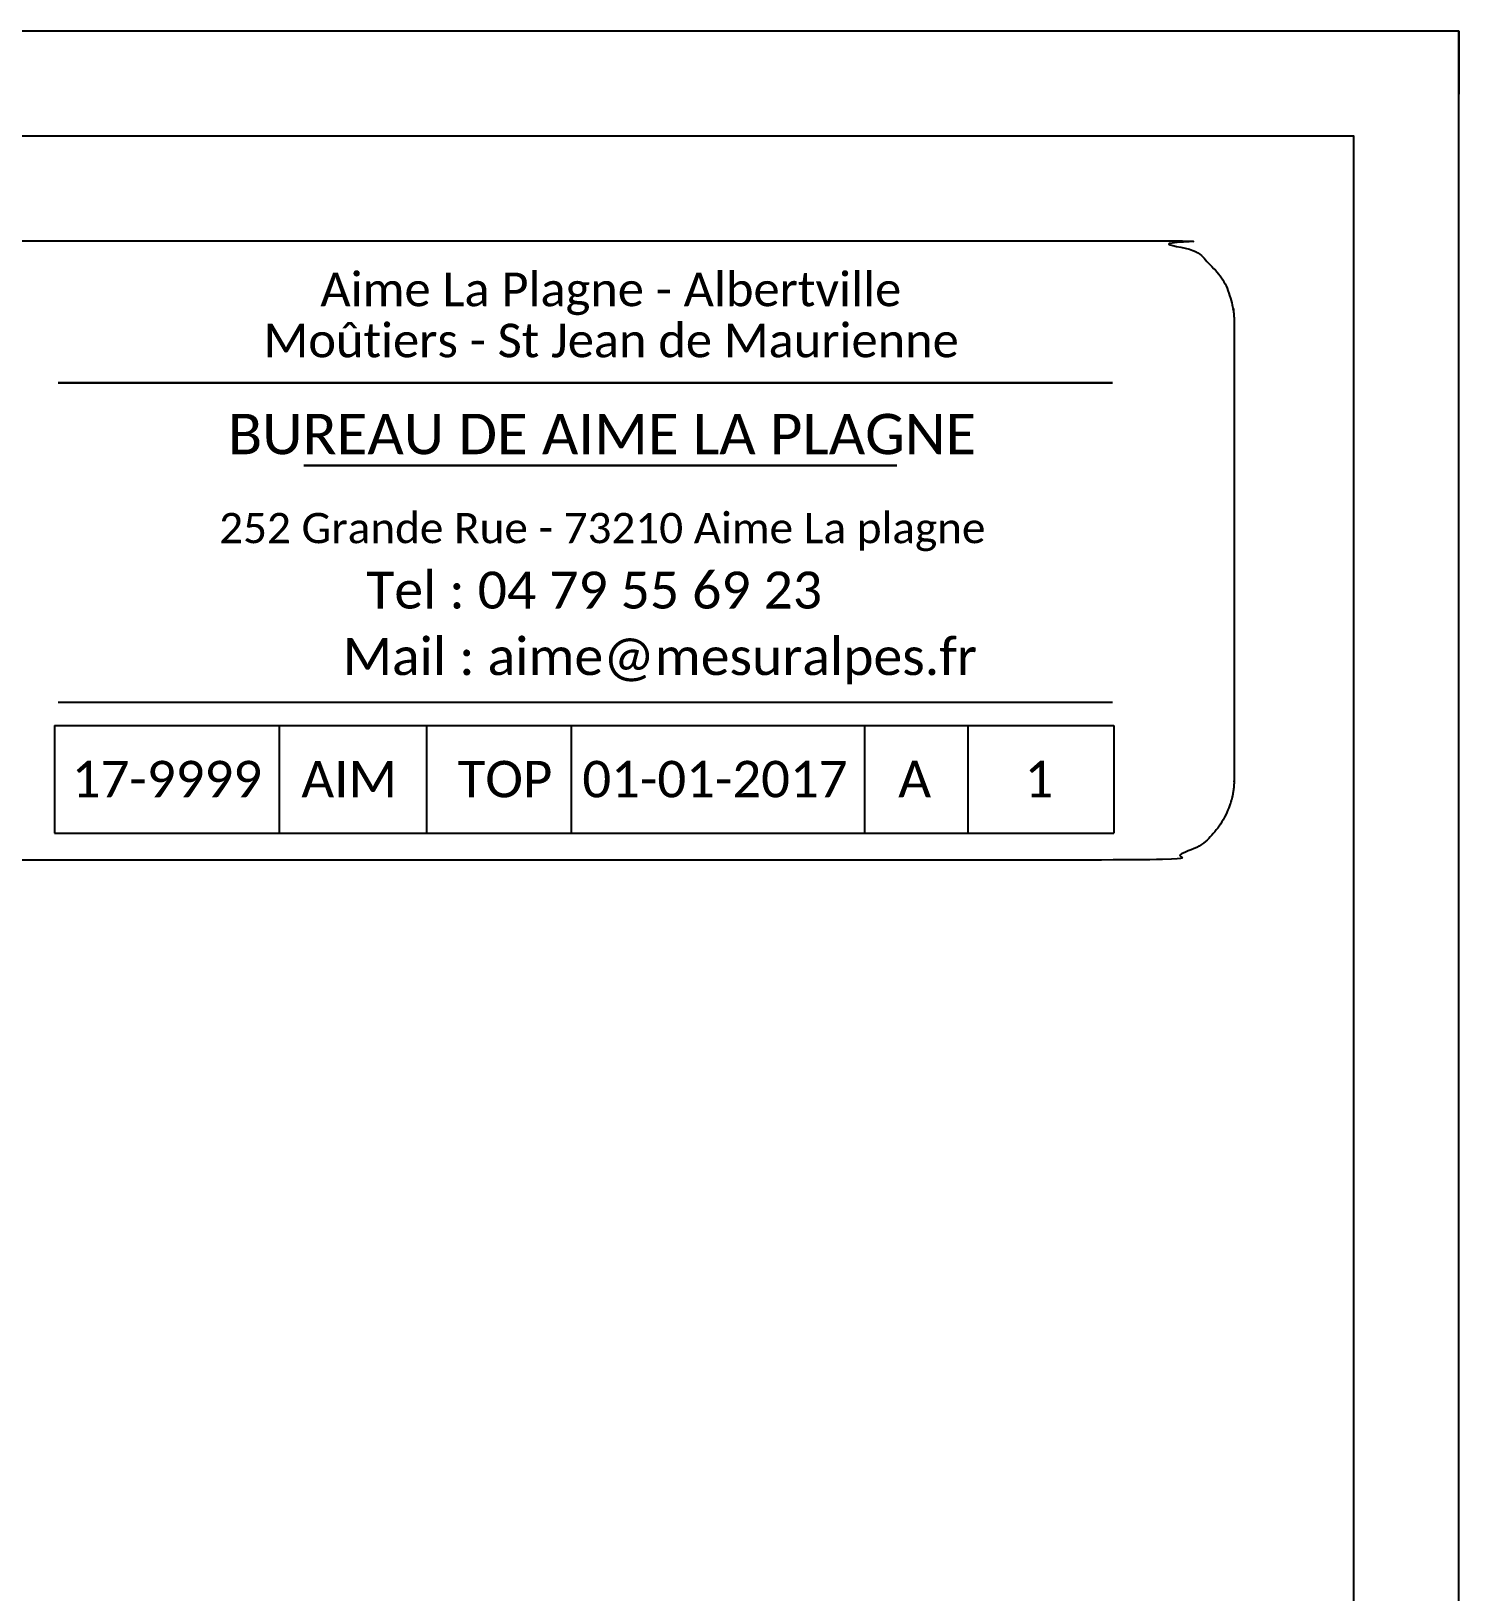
# Paper-space layout 'TOP_A1_00200_01-01-2017_MODELE' of a CAD drawing. Header units: millimetres. Extents: x -52 to 816, y -6 to 294.
# Drawn here: x 748.1 to 816, y 217.1 to 291.3 of the extents above; entities that cross this region are included whole.
import ezdxf
from ezdxf.enums import TextEntityAlignment as Align

# ---------------------------------------------------------------- set-up
doc = ezdxf.new("R2010")
doc.units = ezdxf.units.MM
doc.header["$LTSCALE"] = 2
doc.set_wipeout_variables(frame=1)
for name, color, linetype in [('Cadre', 7, 'Continuous'), ('CARTOUCHE', 7, 'Continuous'), ('LOGO', 7, 'Continuous')]:
    doc.layers.add(name, color=color, linetype=linetype)
doc.styles.add('Legend', font='calibri.ttf')

# ---------------------------------------------------------------- blocks, each defined once
blk = doc.blocks.new('A$C74495F84')
blk.add_wipeout([(0, 25.622), (0.165, 26.737), (0.738, 27.886), (1.671, 28.791), (2.847, 29.332), (3.544, 29.451), (3.544, 29.451), (94.929, 29.462), (96.055, 29.29), (97.217, 28.699), (97.703, 28.266), (98.095, 27.78), (98.616, 26.658), (98.736, 26.036), (98.752, 25.853), (98.759, 3.839), (98.572, 2.657), (98.019, 1.574), (97.585, 1.077), (97.123, 0.696), (95.934, 0.137), (95.414, 0.032), (95.111, 0.005), (3.755, 0.001), (2.713, 0.169), (1.515, 0.784), (0.671, 1.671), (0.147, 2.788), (0.006, 3.621)]).dxf.layer = 'CARTOUCHE'
at = {"layer": 'CARTOUCHE', "color": 32, "lineweight": 30}
blk.add_lwpolyline([(42.8, 22.706), (92.973, 22.706)], dxfattribs=at)
at = {"layer": 'CARTOUCHE', "color": 144, "lineweight": 30, "flags": 128}
blk.add_lwpolyline([(54.492, 18.766), (82.714, 18.766)], dxfattribs=at)
at = {"layer": 'CARTOUCHE', "color": 32}
blk.add_lwpolyline([(42.8, 7.51), (92.973, 7.51)], dxfattribs=at)
at = {"layer": 'CARTOUCHE', "color": 1, "flags": 128}
for points in [[(42.628, 6.401), (42.628, 1.28)], [(42.628, 6.401), (93.035, 6.401)], [(53.309, 6.401), (53.309, 1.28)], [(60.316, 6.401), (60.316, 1.28)], [(67.206, 6.401), (67.206, 1.28)], [(81.161, 6.401), (81.161, 1.28)], [(86.089, 6.401), (86.089, 1.28)], [(93.035, 6.401), (93.035, 1.28)], [(42.628, 1.28), (93.035, 1.28)]]:
    blk.add_lwpolyline(points, dxfattribs=at)
at = {"layer": 'CARTOUCHE'}
blk.add_rational_spline([(0, 25.622), (0, 14.731), (0, 3.84), (0, 0), (3.84, 0), (49.379, 0), (94.919, 0), (98.759, 0), (98.759, 3.84), (98.759, 14.731), (98.759, 25.622), (98.759, 29.462), (94.919, 29.462), (49.379, 29.462), (3.84, 29.462), (0, 29.462), (0, 25.622)], [1, 1, 1, 0.707106781187, 1, 1, 1, 0.707106781187, 1, 1, 1, 0.707106781187, 1, 1, 1, 0.707106781187, 1], degree=2, knots=[0, 0, 0, 1, 1, 2.570796, 2.570796, 3.570796, 3.570796, 5.141593, 5.141593, 6.141593, 6.141593, 7.712389, 7.712389, 8.712389, 8.712389, 10.283185, 10.283185, 10.283185], dxfattribs=at)
at = {"layer": 'CARTOUCHE', "lineweight": 30, "style": 'Legend'}
for s, p in [('Aime La Plagne - Albertville', (82.915, 26.349)), ('Moûtiers - St Jean de Maurienne', (85.654, 23.919))]:
    blk.add_text(s, height=1.6, rotation=0, dxfattribs=at).set_placement(p, align=Align.RIGHT)
at = {"layer": 'CARTOUCHE', "color": 144, "lineweight": 30, "style": 'Legend'}
blk.add_text('BUREAU DE AIME LA PLAGNE', height=1.92, rotation=0, dxfattribs=at).set_placement((68.679, 19.309), align=Align.CENTER)
at = {"layer": 'CARTOUCHE', "color": 0, "lineweight": 15, "style": 'Legend'}
blk.add_text('252 Grande Rue - 73210 Aime La plagne', height=1.44, rotation=0, dxfattribs=at).set_placement((68.69, 15.075), align=Align.CENTER)
for s, p in [('Tel : 04 79 55 69 23', (79.147, 11.964)), ('Mail : aime@mesuralpes.fr', (86.52, 8.801))]:
    blk.add_text(s, height=1.76, rotation=0, dxfattribs=at).set_placement(p, align=Align.RIGHT)
at = {"layer": 'CARTOUCHE', "color": 1, "style": 'Legend'}
for s, height, p in [('17-9999', 1.7351, (43.443, 2.984)), ('AIM', 1.7351, (54.366, 2.984)), ('TOP', 1.7351, (61.806, 2.984)), ('01-01-2017', 1.7351, (67.741, 2.984)), ('A', 1.735, (82.773, 2.986)), ('1', 1.735, (88.787, 2.984))]:
    blk.add_text(s, height=height, rotation=360, dxfattribs=at).set_placement(p)

psp = doc.layouts.new('TOP_A1_00200_01-01-2017_MODELE')

# ---------------------------------------------------------------- linework, layer by layer
at = {"layer": 'Cadre'}
psp.add_line((816, 291.303), (816, 288.303), dxfattribs=at)
at = {"layer": 'Cadre', "flags": 128}
psp.add_lwpolyline([(396, -5.697), (816, -5.697), (816, 291.303), (396, 291.303)], close=True, dxfattribs=at)

# ---------------------------------------------------------------- next in the draw order: block references
at = {"layer": 'CARTOUCHE'}
psp.add_blockref('A$C74495F84', (706.549, 251.868), dxfattribs=at)

# ---------------------------------------------------------------- next in the draw order: linework, layer by layer
at = {"layer": 'LOGO'}
psp.add_lwpolyline([(401, -0.697), (811, -0.697), (811, 286.303), (401, 286.303)], close=True, dxfattribs=at)

doc.saveas('drawing.dxf')
